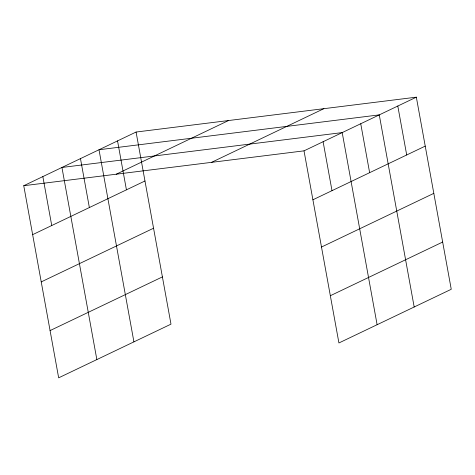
<?xml version="1.0" encoding="UTF-8"?>
<svg xmlns="http://www.w3.org/2000/svg" width="475" height="475" viewBox="0 0 475 475"><rect width="100%" height="100%" fill="white"/><g stroke="black" fill="none" stroke-linecap="round" stroke-linejoin="round"><path stroke-width="0.71" d="M136.076 132.038L170.988 324.152L58.663 377.827L23.75 185.713L136.076 132.038L416.338 97.173L451.25 289.287L338.924 342.962L304.012 150.848L416.338 97.173M116.238 174.206L228.558 120.531M32.644 234.656L144.97 180.981M211.523 162.355L323.849 108.68M41.23 281.901L153.556 228.226M312.906 199.791L425.232 146.116M50.077 330.582L162.402 276.907M321.492 247.042L433.817 193.361M330.339 295.717L442.664 242.042M23.75 185.713L304.012 150.848M397.801 106.026L406.701 154.975M414.182 307.004L379.27 114.885L99.008 149.75L133.92 341.863M360.739 123.743L369.633 172.686M377.114 324.716L342.202 132.596L61.94 167.461L96.853 359.575M323.107 141.722L332.001 190.671M117.539 140.891L126.433 189.84M80.471 158.602L89.365 207.551M42.845 176.587L51.739 225.53"/></g></svg>
